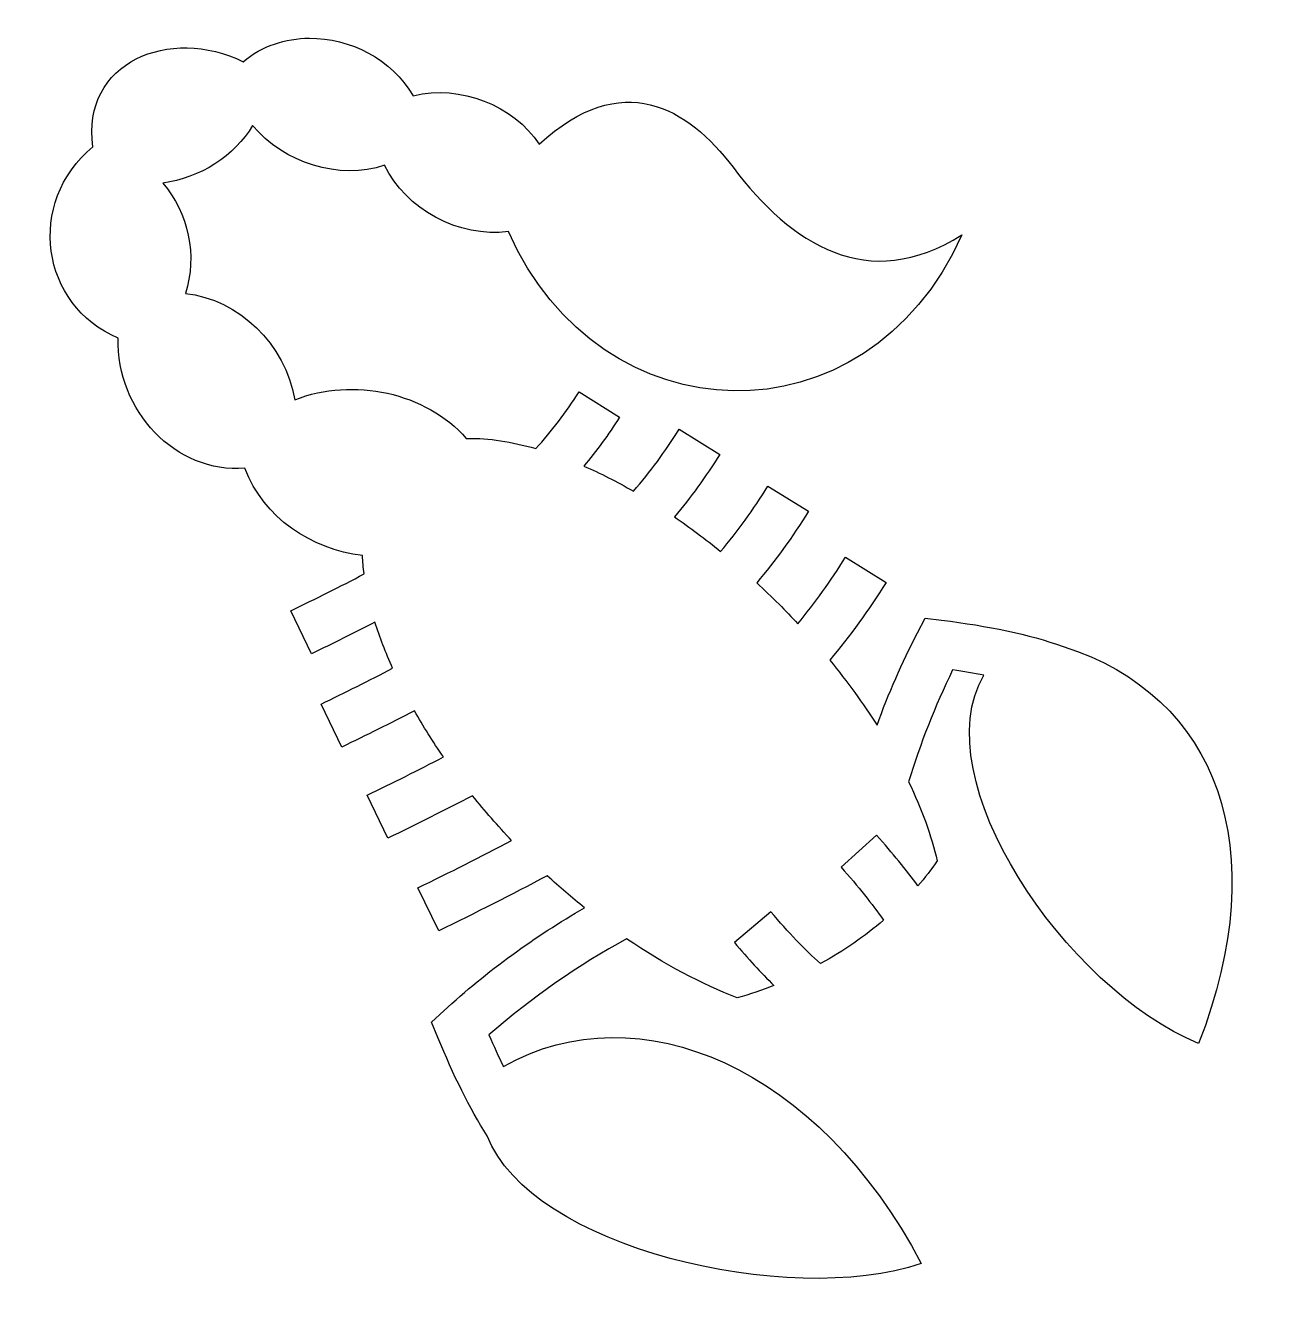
# Model space of a CAD drawing. Header units: centimetres. Extents: x -10.5 to 10.1, y -10.7 to 10.4.
import ezdxf

# ---------------------------------------------------------------- set-up
doc = ezdxf.new("R2010")
doc.units = ezdxf.units.CM
doc.header["$MEASUREMENT"] = 0
doc.layers.add('Layer 1', color=7, linetype='Continuous')

msp = doc.modelspace()

# ---------------------------------------------------------------- linework, layer by layer
at = {"layer": 'Layer 1'}
msp.add_open_spline([(-5.81075, 10.22097), (-6.2046, 10.21886), (-6.59191, 10.09544), (-6.90197, 9.83302), (-6.90197, 9.83302), (-8.1035, 10.42801), (-9.58554, 9.82741), (-9.38204, 8.42587), (-9.38204, 8.42587), (-10.49308, 7.51265), (-10.24639, 5.80383), (-8.96681, 5.26948), (-8.96681, 5.26948), (-8.99696, 4.07486), (-8.01778, 3.028), (-6.87347, 3.12073), (-6.87347, 3.12073), (-6.5632, 2.2993), (-5.7809, 1.78063), (-4.93391, 1.68027), (-4.93391, 1.68027), (-4.92969, 1.58109), (-4.92084, 1.4793), (-4.90734, 1.37518), (-4.90734, 1.37518), (-5.30056, 1.16645), (-5.70448, 0.96657), (-6.11524, 0.76906), (-6.11524, 0.76906), (-6.11524, 0.76906), (-5.77376, 0.05895), (-5.77376, 0.05895), (-5.77376, 0.05895), (-5.42461, 0.22678), (-5.07462, 0.39819), (-4.72799, 0.57791), (-4.72799, 0.57791), (-4.65116, 0.33152), (-4.55287, 0.07708), (-4.43577, -0.18225), (-4.43577, -0.18225), (-4.8238, -0.38415), (-5.21883, -0.58015), (-5.6185, -0.77416), (-5.6185, -0.77416), (-5.6185, -0.77416), (-5.27441, -1.48317), (-5.27441, -1.48317), (-5.27441, -1.48317), (-4.87424, -1.2889), (-4.47389, -1.09059), (-4.07709, -0.8846), (-4.07709, -0.8846), (-3.93342, -1.13698), (-3.77348, -1.39163), (-3.59667, -1.64645), (-3.59667, -1.64645), (-4.01148, -1.86218), (-4.43286, -2.07209), (-4.85893, -2.27981), (-4.85893, -2.27981), (-4.85893, -2.27981), (-4.51357, -2.98815), (-4.51357, -2.98815), (-4.51357, -2.98815), (-4.04656, -2.76044), (-3.57955, -2.52839), (-3.11739, -2.28622), (-3.11739, -2.28622), (-2.91692, -2.53552), (-2.70195, -2.78296), (-2.47214, -3.02627), (-2.47214, -3.02627), (-2.97908, -3.29446), (-3.49695, -3.55244), (-4.02025, -3.80806), (-4.02025, -3.80806), (-4.02025, -3.80806), (-3.67435, -4.51623), (-3.67435, -4.51623), (-3.67435, -4.51623), (-3.07472, -4.22329), (-2.47501, -3.92419), (-1.88508, -3.60679), (-1.88508, -3.60679), (-1.68238, -3.79385), (-1.47677, -3.97028), (-1.26943, -4.13587), (-1.26943, -4.13587), (-2.08049, -4.60655), (-2.87881, -5.17995), (-3.59297, -5.83861), (-3.59297, -5.83861), (-3.59297, -5.83861), (-3.79466, -6.02457), (-3.79466, -6.02457), (-3.79466, -6.02457), (-3.79466, -6.02457), (-3.69017, -6.27829), (-3.69017, -6.27829), (-3.69017, -6.27829), (-3.43185, -6.90516), (-3.16855, -7.44411), (-2.87506, -7.90319), (-2.87506, -7.90319), (-2.16959, -9.7472), (2.08634, -10.74995), (4.28801, -10.01049), (4.28801, -10.01049), (2.59716, -6.78548), (-0.37071, -5.48954), (-2.60713, -6.75681), (-2.60713, -6.75681), (-2.68767, -6.59303), (-2.76771, -6.42018), (-2.84749, -6.23654), (-2.84749, -6.23654), (-2.14455, -5.61988), (-1.36141, -5.07873), (-0.57409, -4.64866), (-0.57409, -4.64866), (0.04768, -5.07017), (0.66919, -5.39701), (1.25229, -5.62586), (1.25229, -5.62586), (1.46115, -5.56505), (1.66301, -5.49556), (1.85782, -5.41882), (1.85782, -5.41882), (1.64352, -5.20941), (1.42509, -4.97353), (1.20401, -4.70905), (1.20401, -4.70905), (1.20401, -4.70905), (1.8087, -4.20367), (1.8087, -4.20367), (1.8087, -4.20367), (2.09148, -4.54211), (2.3673, -4.82565), (2.62718, -5.05829), (2.62718, -5.05829), (3.01293, -4.8461), (3.36065, -4.6033), (3.66637, -4.34017), (3.66637, -4.34017), (3.4799, -4.07443), (3.24819, -3.78166), (2.96469, -3.46577), (2.96469, -3.46577), (2.96469, -3.46577), (3.55125, -2.93951), (3.55125, -2.93951), (3.55125, -2.93951), (3.81564, -3.23414), (4.04158, -3.51198), (4.23336, -3.77452), (4.23336, -3.77452), (4.34974, -3.63908), (4.45643, -3.50068), (4.55228, -3.36022), (4.55228, -3.36022), (4.45635, -2.94824), (4.29716, -2.50885), (4.07949, -2.05609), (4.07949, -2.05609), (4.27123, -1.4315), (4.51521, -0.80632), (4.80663, -0.21014), (4.80663, -0.21014), (4.98627, -0.23628), (5.15764, -0.26483), (5.32171, -0.29574), (5.32171, -0.29574), (4.32031, -2.00253), (6.66337, -5.47283), (8.86728, -6.37712), (8.86728, -6.37712), (10.1163, -3.16489), (9.18628, -0.63317), (6.63078, 0.1784), (6.63078, 0.1784), (6.05763, 0.38224), (5.39652, 0.51604), (4.62548, 0.61315), (4.62548, 0.61315), (4.62548, 0.61315), (4.3532, 0.64752), (4.3532, 0.64752), (4.3532, 0.64752), (4.3532, 0.64752), (4.22661, 0.40408), (4.22661, 0.40408), (4.22661, 0.40408), (3.96964, -0.09013), (3.74716, -0.60373), (3.55837, -1.12282), (3.55837, -1.12282), (3.33087, -0.76473), (3.07019, -0.40415), (2.77826, -0.04741), (2.77826, -0.04741), (3.11118, 0.34846), (3.4225, 0.77436), (3.70756, 1.23618), (3.70756, 1.23618), (3.70756, 1.23618), (3.03696, 1.6501), (3.03696, 1.6501), (3.03696, 1.6501), (2.79551, 1.25891), (2.53263, 0.89517), (2.25221, 0.55373), (2.25221, 0.55373), (2.15143, 0.66176), (2.0482, 0.76921), (1.94177, 0.87564), (1.94177, 0.87564), (1.82024, 0.99708), (1.69732, 1.11473), (1.57352, 1.22909), (1.57352, 1.22909), (1.87903, 1.59384), (2.16484, 1.98601), (2.42717, 2.41013), (2.42717, 2.41013), (2.42717, 2.41013), (1.75704, 2.82464), (1.75704, 2.82464), (1.75704, 2.82464), (1.5182, 2.43851), (1.25743, 2.08046), (0.9779, 1.74598), (0.9779, 1.74598), (0.72489, 1.95176), (0.46978, 2.14215), (0.21495, 2.31651), (0.21495, 2.31651), (0.48196, 2.63627), (0.73235, 2.97922), (0.9625, 3.34979), (0.9625, 3.34979), (0.9625, 3.34979), (0.29308, 3.76557), (0.29308, 3.76557), (0.29308, 3.76557), (0.06394, 3.39673), (-0.18814, 3.05702), (-0.4592, 2.7408), (-0.4592, 2.7408), (-0.73645, 2.90011), (-1.01076, 3.03905), (-1.27907, 3.15641), (-1.27907, 3.15641), (-1.07013, 3.40689), (-0.87358, 3.67482), (-0.69243, 3.96376), (-0.69243, 3.96376), (-0.69243, 3.96376), (-1.36012, 4.3824), (-1.36012, 4.3824), (-1.36012, 4.3824), (-1.57408, 4.04113), (-1.813, 3.7309), (-2.07255, 3.4453), (-2.07255, 3.4453), (-2.47407, 3.56033), (-2.85245, 3.61844), (-3.19485, 3.61414), (-3.19485, 3.61414), (-3.20337, 3.61401), (-3.21163, 3.61342), (-3.22015, 3.6133), (-3.22015, 3.6133), (-3.88607, 4.37161), (-5.08461, 4.62828), (-6.05017, 4.25214), (-6.05017, 4.25214), (-6.20758, 5.17098), (-6.98099, 5.91415), (-7.85631, 6.00633), (-7.85631, 6.00633), (-7.65538, 6.63236), (-7.80815, 7.3342), (-8.23064, 7.82815), (-8.23064, 7.82815), (-7.6171, 7.91249), (-7.03939, 8.27581), (-6.74831, 8.78106), (-6.74831, 8.78106), (-6.23437, 8.16018), (-5.31177, 7.86939), (-4.56936, 8.12476), (-4.56936, 8.12476), (-4.22708, 7.39939), (-3.34552, 6.9196), (-2.5216, 7.02797), (-2.5216, 7.02797), (-1.02126, 3.61144), (3.37694, 3.44833), (4.96001, 6.97459), (4.96001, 6.97459), (3.403, 5.99347), (2.14631, 6.81701), (1.18176, 8.0909), (1.18176, 8.0909), (0.438, 9.07333), (-0.65141, 9.73208), (-2.01584, 8.46978), (-2.01584, 8.46978), (-2.44629, 9.11571), (-3.31664, 9.46073), (-4.09599, 9.27068), (-4.09599, 9.27068), (-4.45345, 9.87811), (-5.14133, 10.2246), (-5.81096, 10.22115), (-5.81096, 10.22115), (-5.81096, 10.22115), (-5.81075, 10.22097), (-5.81075, 10.22097)], degree=3, knots=[0, 0, 0, 0, 0.01234568, 0.01234568, 0.01234568, 0.01234568, 0.02469136, 0.02469136, 0.02469136, 0.02469136, 0.03703704, 0.03703704, 0.03703704, 0.03703704, 0.04938272, 0.04938272, 0.04938272, 0.04938272, 0.0617284, 0.0617284, 0.0617284, 0.0617284, 0.07407407, 0.07407407, 0.07407407, 0.07407407, 0.08641975, 0.08641975, 0.08641975, 0.08641975, 0.09876543, 0.09876543, 0.09876543, 0.09876543, 0.11111111, 0.11111111, 0.11111111, 0.11111111, 0.12345679, 0.12345679, 0.12345679, 0.12345679, 0.13580247, 0.13580247, 0.13580247, 0.13580247, 0.14814815, 0.14814815, 0.14814815, 0.14814815, 0.16049383, 0.16049383, 0.16049383, 0.16049383, 0.17283951, 0.17283951, 0.17283951, 0.17283951, 0.18518519, 0.18518519, 0.18518519, 0.18518519, 0.19753086, 0.19753086, 0.19753086, 0.19753086, 0.20987654, 0.20987654, 0.20987654, 0.20987654, 0.22222222, 0.22222222, 0.22222222, 0.22222222, 0.2345679, 0.2345679, 0.2345679, 0.2345679, 0.24691358, 0.24691358, 0.24691358, 0.24691358, 0.25925926, 0.25925926, 0.25925926, 0.25925926, 0.27160494, 0.27160494, 0.27160494, 0.27160494, 0.28395062, 0.28395062, 0.28395062, 0.28395062, 0.2962963, 0.2962963, 0.2962963, 0.2962963, 0.30864198, 0.30864198, 0.30864198, 0.30864198, 0.32098765, 0.32098765, 0.32098765, 0.32098765, 0.33333333, 0.33333333, 0.33333333, 0.33333333, 0.34567901, 0.34567901, 0.34567901, 0.34567901, 0.35802469, 0.35802469, 0.35802469, 0.35802469, 0.37037037, 0.37037037, 0.37037037, 0.37037037, 0.38271605, 0.38271605, 0.38271605, 0.38271605, 0.39506173, 0.39506173, 0.39506173, 0.39506173, 0.40740741, 0.40740741, 0.40740741, 0.40740741, 0.41975309, 0.41975309, 0.41975309, 0.41975309, 0.43209877, 0.43209877, 0.43209877, 0.43209877, 0.44444444, 0.44444444, 0.44444444, 0.44444444, 0.45679012, 0.45679012, 0.45679012, 0.45679012, 0.4691358, 0.4691358, 0.4691358, 0.4691358, 0.48148148, 0.48148148, 0.48148148, 0.48148148, 0.49382716, 0.49382716, 0.49382716, 0.49382716, 0.50617284, 0.50617284, 0.50617284, 0.50617284, 0.51851852, 0.51851852, 0.51851852, 0.51851852, 0.5308642, 0.5308642, 0.5308642, 0.5308642, 0.54320988, 0.54320988, 0.54320988, 0.54320988, 0.55555556, 0.55555556, 0.55555556, 0.55555556, 0.56790123, 0.56790123, 0.56790123, 0.56790123, 0.58024691, 0.58024691, 0.58024691, 0.58024691, 0.59259259, 0.59259259, 0.59259259, 0.59259259, 0.60493827, 0.60493827, 0.60493827, 0.60493827, 0.61728395, 0.61728395, 0.61728395, 0.61728395, 0.62962963, 0.62962963, 0.62962963, 0.62962963, 0.64197531, 0.64197531, 0.64197531, 0.64197531, 0.65432099, 0.65432099, 0.65432099, 0.65432099, 0.66666667, 0.66666667, 0.66666667, 0.66666667, 0.67901235, 0.67901235, 0.67901235, 0.67901235, 0.69135802, 0.69135802, 0.69135802, 0.69135802, 0.7037037, 0.7037037, 0.7037037, 0.7037037, 0.71604938, 0.71604938, 0.71604938, 0.71604938, 0.72839506, 0.72839506, 0.72839506, 0.72839506, 0.74074074, 0.74074074, 0.74074074, 0.74074074, 0.75308642, 0.75308642, 0.75308642, 0.75308642, 0.7654321, 0.7654321, 0.7654321, 0.7654321, 0.77777778, 0.77777778, 0.77777778, 0.77777778, 0.79012346, 0.79012346, 0.79012346, 0.79012346, 0.80246914, 0.80246914, 0.80246914, 0.80246914, 0.81481481, 0.81481481, 0.81481481, 0.81481481, 0.82716049, 0.82716049, 0.82716049, 0.82716049, 0.83950617, 0.83950617, 0.83950617, 0.83950617, 0.85185185, 0.85185185, 0.85185185, 0.85185185, 0.86419753, 0.86419753, 0.86419753, 0.86419753, 0.87654321, 0.87654321, 0.87654321, 0.87654321, 0.88888889, 0.88888889, 0.88888889, 0.88888889, 0.90123457, 0.90123457, 0.90123457, 0.90123457, 0.91358025, 0.91358025, 0.91358025, 0.91358025, 0.92592593, 0.92592593, 0.92592593, 0.92592593, 0.9382716, 0.9382716, 0.9382716, 0.9382716, 0.95061728, 0.95061728, 0.95061728, 0.95061728, 0.96296296, 0.96296296, 0.96296296, 0.96296296, 0.97530864, 0.97530864, 0.97530864, 0.97530864, 1, 1, 1, 1], dxfattribs=at)

doc.saveas('drawing.dxf')
